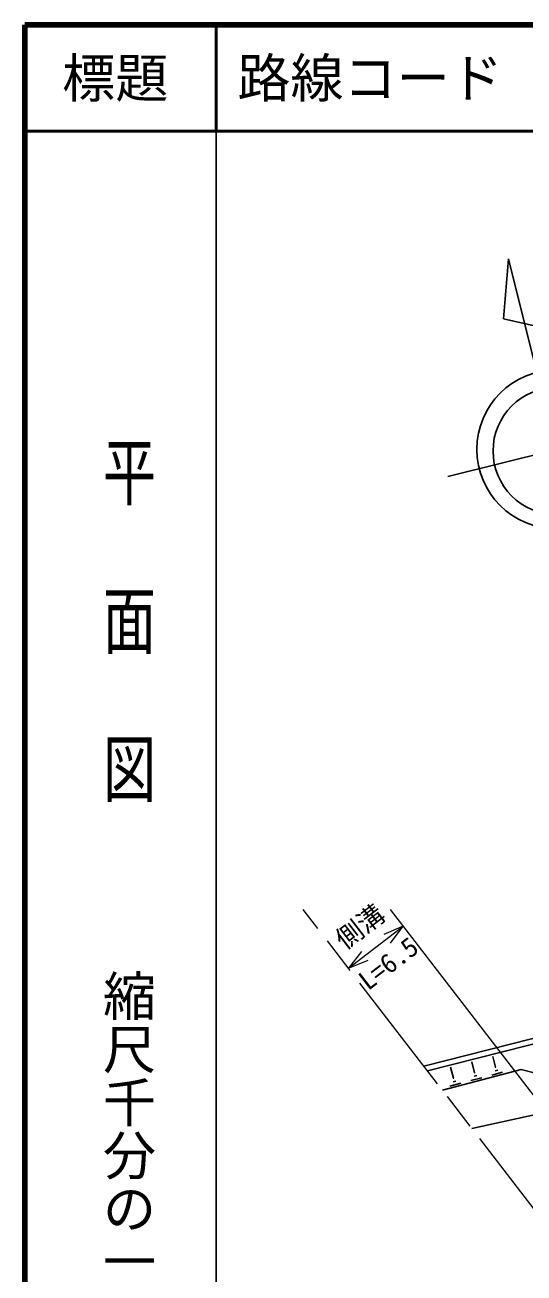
# Model space of a CAD drawing. Units: millimetres, scale not verified. Extents: x 40000 to 680000, y 20000 to 380000.
# Drawn here: x 40000 to 86997, y 262396 to 380000 of the extents above; entities that cross this region are included whole.
import ezdxf
from ezdxf.enums import TextEntityAlignment as Align

# ---------------------------------------------------------------- set-up
doc = ezdxf.new("R2010")
doc.units = ezdxf.units.MM
doc.header["$LTSCALE"] = 1000
doc.linetypes.add('CHAIN', pattern=[18.5, 12, -1.5, 3.5, -1.5])
for name, color, linetype, lineweight in [('M-BGD', 7, 'Continuous', 25), ('M-BMK', 2, 'CHAIN', 13), ('M-STR-HTXT', 7, 'Continuous', 13), ('M-TTL', 2, 'Continuous', 140), ('M-TTL-BAND', 7, 'Continuous', 25), ('M-TTL-LINE', 7, 'Continuous', 50)]:
    doc.layers.add(name, color=color, linetype=linetype, lineweight=lineweight)
doc.layers.add('M-TTL-TXT', color=7, linetype='Continuous')
doc.styles.add('@ＭＳ ゴシック', font='')
doc.styles.add('ＭＳ ゴシック', font='')
doc.styles.get('@ＭＳ ゴシック').set_extended_font_data('@MS Gothic')
doc.styles.get('ＭＳ ゴシック').set_extended_font_data('MS Gothic')

msp = doc.modelspace()

# ---------------------------------------------------------------- linework, layer by layer
at = {"layer": 'M-BGD'}
for p, q in [((85524, 357964), (85071, 352320)), ((93503, 325943), (85524, 357964)), ((85071, 352320), (87996, 351663)), ((79821, 337463), (100179, 342537)), ((77577, 281881), (90386, 285135)), ((77909, 281450), (90456, 284637)), ((82346, 281274), (82072, 282301)), ((84319, 281791), (84050, 282803)), ((86735, 281583), (79324, 279612)), ((80361, 280753), (80084, 281796)), ((82314, 281265), (82377, 281282)), ((83978, 281056), (84981, 281323)), ((84274, 281457), (84525, 281524)), ((84288, 281783), (84351, 281800)), ((91373, 280399), (86735, 281583)), ((80012, 280002), (81037, 280274)), ((80314, 280412), (80571, 280480)), ((80329, 280745), (80393, 280762)), ((82000, 280531), (83014, 280800)), ((82300, 280936), (82553, 281003)), ((89754, 277705), (82088, 276021))]:
    msp.add_line(p, q, dxfattribs=at)
for centre, radius in [((90041, 340010), 7493), ((90071, 339855), 5995)]:
    msp.add_circle(centre, radius, dxfattribs=at)
at = {"layer": 'M-BMK'}
msp.add_line((90146, 265551), (66206, 296655), dxfattribs=at)
at = {"layer": 'M-STR-HTXT'}
for p, q in [((93315, 272091), (74407, 296657)), ((70476, 291108), (75627, 295072)), ((75627, 295072), (73780, 294304)), ((74412, 293484), (75627, 295072)), ((71691, 292696), (70476, 291108)), ((70476, 291108), (72323, 291876))]:
    msp.add_line(p, q, dxfattribs=at)
at = {"layer": 'M-TTL'}
for p, q in [((40000, 380000), (40000, 20000)), ((680000, 380000), (40000, 380000))]:
    msp.add_line(p, q, dxfattribs=at)
at = {"layer": 'M-TTL-BAND'}
msp.add_line((58000, 370000), (58000, 20000), dxfattribs=at)
at = {"layer": 'M-TTL-LINE'}
for p, q in [((58000, 380000), (58000, 370000)), ((40000, 370000), (680000, 370000))]:
    msp.add_line(p, q, dxfattribs=at)

# ---------------------------------------------------------------- texts
at = {"layer": 'M-STR-HTXT', "style": 'ＭＳ ゴシック'}
msp.add_text('側溝', height=1833, rotation=37.584, dxfattribs=at).set_placement((72441, 293883), align=Align.BOTTOM_CENTER)
at = {"layer": 'M-STR-HTXT', "style": '@ＭＳ ゴシック'}
msp.add_text('L=6.5', height=1833, rotation=37.584, dxfattribs=at).set_placement((73661, 292298), align=Align.TOP_CENTER)
at = {"layer": 'M-TTL-BAND', "style": '@ＭＳ ゴシック', "width": 1.4}
msp.add_text('平  面  図', height=3666, rotation=270, dxfattribs=at).set_placement((49777, 306475), align=Align.MIDDLE_RIGHT)
at = {"layer": 'M-TTL-BAND', "style": '@ＭＳ ゴシック'}
msp.add_text('縮尺千分の一', height=3666, rotation=270, dxfattribs=at).set_placement((49777, 261030), align=Align.MIDDLE_RIGHT)
at = {"layer": 'M-TTL-TXT', "style": 'ＭＳ ゴシック'}
msp.add_text('標題', height=3666, dxfattribs=at).set_placement((48500, 375000), align=Align.MIDDLE_CENTER)
msp.add_text('路線コード', height=3666, dxfattribs=at).set_placement((60000, 375000), align=Align.MIDDLE_LEFT)

doc.saveas('drawing.dxf')
